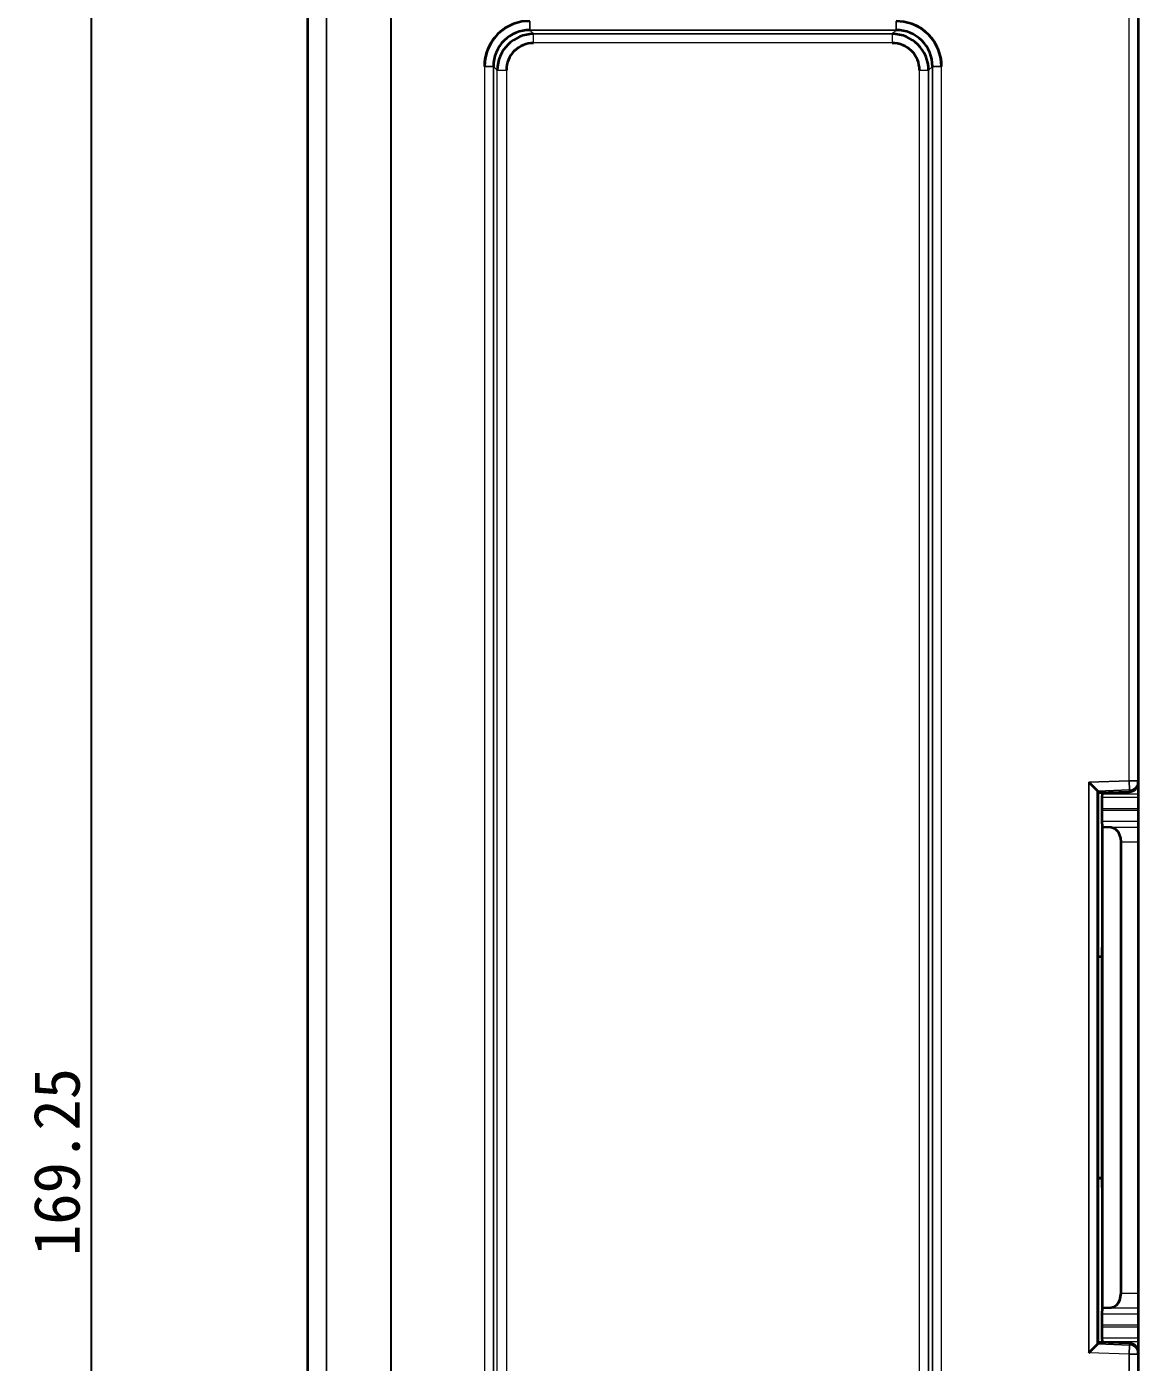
# Model space of a CAD drawing. Extents: x -45 to 645, y -160 to 467.
# Drawn here: x 495.4 to 555.7, y 137.3 to 209.7 of the extents above; entities that cross this region are included whole.
import ezdxf

# ---------------------------------------------------------------- set-up
doc = ezdxf.new("R2010")
doc.units = 0
doc.dimstyles.get("Standard").update_dxf_attribs({"dimtxt": 0.18, "dimasz": 0.18, "dimexe": 0.18, "dimexo": 0.0625, "dimgap": 0.09, "dimtad": 0, "dimtih": 1, "dimtoh": 1, "dimdec": 4, "dimzin": 0, "dimdsep": 46, "dimtxsty": 'Standard', "dimcen": 0.09, "dimadec": 0, "dimazin": 0, "dimtfac": 1, "dimtdec": 4, "dimtofl": 0, "dimtmove": 0, "dimatfit": 3, "dimfxl": 1, "dimtolj": 1, "dimtzin": 0, "dimarcsym": 0})

# ---------------------------------------------------------------- blocks, each defined once
blk = doc.blocks.new('*D4')
at = {"color": 0, "lineweight": -2, "transparency": 16777216}
for p, q in [((514.563, 232.762), (497.713, 232.762)), ((498.963, 66.013), (498.963, 230.262)), ((547.814, 63.513), (497.713, 63.513))]:
    blk.add_line(p, q, dxfattribs=at)
at = {"color": 0, "transparency": 16777216}
for points in [[(498.546, 230.262), (499.38, 230.262), (498.963, 232.762)], [(498.546, 66.013), (499.38, 66.013), (498.963, 63.513)]]:
    blk.add_solid(points, dxfattribs=at)
at = {"layer": 'Defpoints', "color": 0, "transparency": 16777216}
for p in [(498.963, 232.762), (515.188, 232.762), (548.439, 63.513)]:
    blk.add_point(p, dxfattribs=at)
at = {"color": 0, "transparency": 16777216, "insert": (497.088, 148.138), "char_height": 2.5, "attachment_point": 5, "rotation": 90}
blk.add_mtext('169.25', dxfattribs=at)
blk = doc.blocks.new('*D7')
at = {"color": 0, "lineweight": -2, "transparency": 16777216}
for p, q in [((515.188, 232.137), (515.188, 48.782)), ((548.439, 62.888), (548.439, 48.782)), ((517.688, 50.032), (545.939, 50.032))]:
    blk.add_line(p, q, dxfattribs=at)
at = {"color": 0, "transparency": 16777216}
for points in [[(517.688, 50.448), (517.688, 49.615), (515.188, 50.032)], [(545.939, 50.448), (545.939, 49.615), (548.439, 50.032)]]:
    blk.add_solid(points, dxfattribs=at)
at = {"layer": 'Defpoints', "color": 0, "transparency": 16777216}
for p in [(515.188, 232.762), (548.439, 63.513), (548.439, 50.032)]:
    blk.add_point(p, dxfattribs=at)
at = {"color": 0, "transparency": 16777216, "insert": (531.814, 51.907), "char_height": 2.5, "attachment_point": 5}
blk.add_mtext('33.25', dxfattribs=at)

msp = doc.modelspace()

# ---------------------------------------------------------------- linework, layer by layer
at = {"color": 7, "lineweight": 13}
for p, q in [((555.188, 168.806), (555.188, 236.762)), ((555.188, 168.806), (555.188, 236.762)), ((511.688, 70.531), (511.688, 236.412)), ((511.688, 236.412), (511.688, 70.531)), ((520.252, 207.526), (520.252, 98.999)), ((520.252, 207.526), (520.252, 98.999)), ((520.744, 207.526), (520.744, 98.999)), ((520.744, 98.999), (520.744, 207.526)), ((520.951, 99.205), (520.951, 207.319)), ((520.951, 99.205), (520.951, 207.319)), ((521.444, 207.319), (521.444, 99.205)), ((521.444, 207.319), (521.444, 99.205)), ((543.832, 99.205), (543.832, 207.319)), ((543.832, 99.205), (543.832, 207.319)), ((544.324, 207.319), (544.324, 99.205)), ((544.324, 99.205), (544.324, 207.319)), ((544.531, 98.999), (544.531, 207.526)), ((544.531, 207.526), (544.531, 98.999)), ((545.024, 98.999), (545.024, 207.526)), ((545.024, 98.999), (545.024, 207.526)), ((553.004, 168.73), (553.004, 137.795)), ((553.004, 137.795), (553.004, 168.73)), ((555.188, 137.718), (555.188, 61.762)), ((555.188, 61.762), (555.188, 137.718))]:
    msp.add_line(p, q, dxfattribs=at)
at = {"color": 7, "lineweight": 35}
for p, q in [((555.688, 237.062), (555.688, 205.062)), ((555.688, 237.062), (555.688, 205.062)), ((555.688, 236.762), (555.688, 168.806)), ((555.688, 236.762), (555.688, 168.806)), ((510.688, 70.531), (510.688, 236.412)), ((510.688, 70.531), (510.688, 236.412)), ((555.688, 205.062), (555.688, 168.706)), ((555.688, 205.062), (555.688, 168.706)), ((553.504, 138.278), (553.504, 168.247)), ((553.504, 168.247), (553.504, 138.278)), ((553.737, 166.314), (553.737, 140.211)), ((553.737, 166.314), (553.737, 140.211)), ((554.742, 165.489), (554.742, 141.036)), ((554.742, 165.489), (554.742, 141.036)), ((555.688, 165.489), (555.688, 141.036)), ((555.688, 165.489), (555.688, 141.036)), ((555.688, 137.819), (555.688, 81.062)), ((555.688, 137.819), (555.688, 81.062)), ((555.688, 137.718), (555.688, 61.762)), ((555.688, 137.718), (555.688, 61.762))]:
    msp.add_line(p, q, dxfattribs=at)
at = {"color": 7, "lineweight": 13, "ltscale": 0.01231}
for p, q in [((522.714, 209.988), (522.714, 209.496)), ((522.714, 209.496), (522.714, 209.988)), ((542.562, 209.988), (542.562, 209.496)), ((542.562, 209.496), (542.562, 209.988)), ((522.921, 208.797), (522.921, 209.289)), ((522.921, 208.797), (522.921, 209.289)), ((542.355, 209.289), (542.355, 208.797)), ((542.355, 209.289), (542.355, 208.797))]:
    msp.add_line(p, q, dxfattribs=at)
at = {"color": 7, "lineweight": 13, "ltscale": 0.496191}
for p, q in [((542.562, 209.496), (522.714, 209.496)), ((522.714, 209.496), (542.562, 209.496))]:
    msp.add_line(p, q, dxfattribs=at)
at = {"color": 7, "lineweight": 13, "ltscale": 0.007317}
for p, q in [((522.714, 209.496), (522.921, 209.289)), ((522.921, 209.289), (522.714, 209.496)), ((542.355, 209.289), (542.562, 209.496)), ((542.355, 209.289), (542.562, 209.496)), ((520.951, 207.319), (520.744, 207.526)), ((544.531, 207.526), (544.324, 207.319)), ((544.324, 207.319), (544.531, 207.526))]:
    msp.add_line(p, q, dxfattribs=at)
at = {"color": 7, "lineweight": 13, "ltscale": 0.485843}
for p, q in [((522.921, 209.289), (542.355, 209.289)), ((542.355, 209.289), (522.921, 209.289)), ((542.355, 208.797), (522.921, 208.797)), ((542.355, 208.797), (522.921, 208.797))]:
    msp.add_line(p, q, dxfattribs=at)
at = {"color": 7, "lineweight": 13, "ltscale": 0.012311}
for p, q in [((520.252, 207.526), (520.744, 207.526)), ((520.744, 207.526), (520.252, 207.526)), ((520.951, 207.319), (521.444, 207.319))]:
    msp.add_line(p, q, dxfattribs=at)
at = {"color": 7, "lineweight": 13, "ltscale": 0.007316}
msp.add_line((520.951, 207.319), (520.744, 207.526), dxfattribs=at)
at = {"color": 7, "lineweight": 13, "ltscale": 0.012309}
for p, q in [((520.951, 207.319), (521.444, 207.319)), ((543.832, 207.319), (544.324, 207.319)), ((543.832, 207.319), (544.324, 207.319)), ((545.024, 207.526), (544.531, 207.526)), ((544.531, 207.526), (545.024, 207.526))]:
    msp.add_line(p, q, dxfattribs=at)
at = {"color": 7, "lineweight": 13, "ltscale": 0.054634}
for p, q in [((555.188, 168.806), (553.004, 168.73)), ((553.004, 168.73), (555.188, 168.806)), ((555.188, 137.718), (553.004, 137.795)), ((555.188, 137.718), (553.004, 137.795))]:
    msp.add_line(p, q, dxfattribs=at)
at = {"color": 7, "lineweight": 35, "ltscale": 0.017365}
for p, q in [((553.004, 168.73), (553.504, 168.247)), ((553.004, 168.73), (553.504, 168.247)), ((553.004, 137.795), (553.504, 138.277))]:
    msp.add_line(p, q, dxfattribs=at)
at = {"color": 7, "lineweight": 13, "ltscale": 0.012492}
for p, q in [((555.188, 168.806), (555.206, 168.307)), ((555.206, 168.307), (555.188, 168.806)), ((555.206, 138.218), (555.188, 137.718)), ((555.188, 137.718), (555.206, 138.218))]:
    msp.add_line(p, q, dxfattribs=at)
at = {"color": 7, "lineweight": 13, "ltscale": 0.0125}
for p, q in [((555.688, 168.806), (555.188, 168.806)), ((555.188, 168.806), (555.688, 168.806)), ((555.688, 137.718), (555.188, 137.718)), ((555.188, 137.718), (555.688, 137.718))]:
    msp.add_line(p, q, dxfattribs=at)
at = {"color": 7, "lineweight": 35, "ltscale": 0.002386}
for p, q in [((555.688, 168.806), (555.688, 168.711)), ((555.688, 168.711), (555.688, 168.806))]:
    msp.add_line(p, q, dxfattribs=at)
at = {"color": 7, "lineweight": 35, "ltscale": 0.014991}
for p, q in [((555.688, 168.706), (555.688, 168.106)), ((555.688, 168.706), (555.688, 168.106)), ((553.707, 167.909), (553.705, 167.31)), ((553.707, 167.909), (553.705, 167.31)), ((555.688, 167.909), (555.688, 167.31)), ((555.688, 167.909), (555.688, 167.31)), ((553.705, 167.216), (553.707, 166.617)), ((553.705, 167.216), (553.707, 166.617)), ((555.688, 167.216), (555.688, 166.617)), ((555.688, 167.216), (555.688, 166.617)), ((553.707, 139.908), (553.705, 139.309)), ((553.707, 139.908), (553.705, 139.309)), ((555.688, 139.908), (555.688, 139.309)), ((555.688, 139.908), (555.688, 139.309)), ((553.705, 139.215), (553.707, 138.615)), ((553.705, 139.215), (553.707, 138.615)), ((555.688, 139.215), (555.688, 138.615)), ((555.688, 139.215), (555.688, 138.615)), ((555.688, 138.418), (555.688, 137.819)), ((555.688, 138.418), (555.688, 137.819))]:
    msp.add_line(p, q, dxfattribs=at)
at = {"color": 7, "lineweight": 13, "ltscale": 0.042805}
for p, q in [((553.495, 168.151), (555.206, 168.212)), ((553.495, 168.151), (555.206, 168.212)), ((555.206, 138.313), (553.495, 138.374))]:
    msp.add_line(p, q, dxfattribs=at)
at = {"color": 7, "lineweight": 35, "ltscale": 0.042809}
for p, q in [((553.495, 168.151), (555.206, 168.211)), ((555.206, 138.314), (553.495, 138.374))]:
    msp.add_line(p, q, dxfattribs=at)
at = {"color": 7, "lineweight": 35, "ltscale": 0.042808}
for p, q in [((553.495, 168.151), (555.206, 168.211)), ((555.206, 138.314), (553.495, 138.374))]:
    msp.add_line(p, q, dxfattribs=at)
at = {"color": 7, "lineweight": 13, "ltscale": 0.042572}
for p, q in [((553.504, 168.247), (555.206, 168.307)), ((555.206, 168.307), (553.504, 168.247))]:
    msp.add_line(p, q, dxfattribs=at)
at = {"color": 7, "lineweight": 35, "ltscale": 0.004935}
for p, q in [((553.727, 168.106), (553.707, 167.909)), ((553.727, 168.106), (553.707, 167.909)), ((553.707, 138.615), (553.727, 138.419)), ((553.707, 138.615), (553.727, 138.419))]:
    msp.add_line(p, q, dxfattribs=at)
at = {"color": 7, "lineweight": 35, "ltscale": 0.001312}
for p, q in [((553.727, 168.158), (553.727, 168.106)), ((553.727, 168.158), (553.727, 168.106)), ((553.727, 138.419), (553.727, 138.367)), ((553.727, 138.419), (553.727, 138.367))]:
    msp.add_line(p, q, dxfattribs=at)
at = {"color": 7, "lineweight": 13, "ltscale": 0.049046}
for p, q in [((553.727, 168.106), (555.688, 168.106)), ((553.727, 168.106), (555.688, 168.106)), ((553.727, 138.419), (555.688, 138.418)), ((553.727, 138.419), (555.688, 138.418))]:
    msp.add_line(p, q, dxfattribs=at)
at = {"color": 7, "lineweight": 13, "ltscale": 0.002386}
for p, q in [((555.206, 168.307), (555.206, 168.212)), ((555.206, 168.212), (555.206, 168.307))]:
    msp.add_line(p, q, dxfattribs=at)
at = {"color": 7, "lineweight": 35, "ltscale": 0.004926}
for p, q in [((555.688, 168.106), (555.688, 167.909)), ((555.688, 168.106), (555.688, 167.909)), ((555.688, 138.615), (555.688, 138.418)), ((555.688, 138.615), (555.688, 138.418))]:
    msp.add_line(p, q, dxfattribs=at)
at = {"color": 7, "lineweight": 35, "ltscale": 0.00234}
for p, q in [((553.705, 167.31), (553.705, 167.216)), ((553.705, 167.31), (553.705, 167.216)), ((555.688, 167.31), (555.688, 167.216)), ((555.688, 167.31), (555.688, 167.216)), ((553.705, 139.309), (553.705, 139.215)), ((553.705, 139.309), (553.705, 139.215)), ((555.688, 139.309), (555.688, 139.215)), ((555.688, 139.309), (555.688, 139.215))]:
    msp.add_line(p, q, dxfattribs=at)
at = {"color": 7, "lineweight": 13, "ltscale": 0.049588}
for p, q in [((553.705, 167.31), (555.688, 167.31)), ((553.705, 167.31), (555.688, 167.31)), ((553.705, 167.216), (555.688, 167.216)), ((553.705, 167.216), (555.688, 167.216)), ((553.705, 139.309), (555.688, 139.309)), ((553.705, 139.309), (555.688, 139.309)), ((553.705, 139.215), (555.688, 139.215)), ((553.705, 139.215), (555.688, 139.215))]:
    msp.add_line(p, q, dxfattribs=at)
at = {"color": 7, "lineweight": 13, "ltscale": 0.049538}
for p, q in [((553.707, 167.909), (555.688, 167.909)), ((553.707, 167.909), (555.688, 167.909)), ((553.707, 166.617), (555.688, 166.617)), ((553.707, 166.617), (555.688, 166.617)), ((553.707, 139.908), (555.688, 139.908)), ((553.707, 139.908), (555.688, 139.908)), ((553.707, 138.615), (555.688, 138.615)), ((553.707, 138.615), (555.688, 138.615))]:
    msp.add_line(p, q, dxfattribs=at)
at = {"color": 7, "lineweight": 35, "ltscale": 0.007599}
msp.add_line((553.707, 166.617), (553.737, 166.314), dxfattribs=at)
msp.add_line((553.707, 166.617), (553.737, 166.314), dxfattribs=at)
at = {"color": 7, "lineweight": 35, "ltscale": 0.008196}
for p, q in [((555.688, 166.617), (555.688, 166.289)), ((555.688, 166.617), (555.688, 166.289)), ((555.688, 140.236), (555.688, 139.908)), ((555.688, 140.236), (555.688, 139.908))]:
    msp.add_line(p, q, dxfattribs=at)
at = {"color": 7, "lineweight": 35, "ltscale": 0.012211}
for p, q in [((553.737, 166.314), (554.225, 166.289)), ((553.737, 166.314), (554.225, 166.289)), ((554.225, 140.236), (553.737, 140.211)), ((554.225, 140.236), (553.737, 140.211))]:
    msp.add_line(p, q, dxfattribs=at)
at = {"color": 7, "lineweight": 13, "ltscale": 0.036586}
for p, q in [((554.225, 166.289), (555.688, 166.289)), ((554.225, 166.289), (555.688, 166.289)), ((554.225, 140.236), (555.688, 140.236)), ((554.225, 140.236), (555.688, 140.236))]:
    msp.add_line(p, q, dxfattribs=at)
at = {"color": 7, "lineweight": 35, "ltscale": 0.019987}
msp.add_line((555.688, 166.289), (555.688, 165.489), dxfattribs=at)
msp.add_line((555.688, 166.289), (555.688, 165.489), dxfattribs=at)
at = {"color": 7, "lineweight": 13, "ltscale": 0.02365}
for p, q in [((554.742, 165.489), (555.688, 165.489)), ((554.742, 141.036), (555.688, 141.036))]:
    msp.add_line(p, q, dxfattribs=at)
at = {"color": 7, "lineweight": 13, "ltscale": 0.023651}
for p, q in [((554.742, 165.489), (555.688, 165.489)), ((554.742, 141.036), (555.688, 141.036))]:
    msp.add_line(p, q, dxfattribs=at)
at = {"color": 7, "lineweight": 35, "ltscale": 0.0127}
for p, q in [((553.724, 159.762), (553.724, 159.254)), ((553.724, 159.762), (553.724, 159.254)), ((553.724, 147.27), (553.724, 146.762)), ((553.724, 147.27), (553.724, 146.762))]:
    msp.add_line(p, q, dxfattribs=at)
at = {"color": 7, "lineweight": 35, "ltscale": 0.325}
msp.add_line((553.732, 146.762), (553.732, 159.762), dxfattribs=at)
msp.add_line((553.732, 146.762), (553.732, 159.762), dxfattribs=at)
at = {"color": 7, "lineweight": 35, "ltscale": 0.00593}
for p, q in [((553.732, 159.254), (553.495, 159.262)), ((553.732, 159.254), (553.495, 159.262)), ((553.495, 147.262), (553.732, 147.271)), ((553.732, 147.271), (553.495, 147.262))]:
    msp.add_line(p, q, dxfattribs=at)
at = {"color": 7, "lineweight": 35, "ltscale": 0.019988}
msp.add_line((555.688, 141.036), (555.688, 140.236), dxfattribs=at)
msp.add_line((555.688, 141.036), (555.688, 140.236), dxfattribs=at)
at = {"color": 7, "lineweight": 35, "ltscale": 0.007598}
msp.add_line((553.737, 140.211), (553.707, 139.908), dxfattribs=at)
msp.add_line((553.737, 140.211), (553.707, 139.908), dxfattribs=at)
at = {"color": 7, "lineweight": 35, "ltscale": 0.017369}
msp.add_line((553.004, 137.795), (553.504, 138.277), dxfattribs=at)
at = {"color": 7, "lineweight": 13, "ltscale": 0.042803}
msp.add_line((555.206, 138.313), (553.495, 138.374), dxfattribs=at)
at = {"color": 7, "lineweight": 13, "ltscale": 0.042568}
msp.add_line((555.206, 138.218), (553.504, 138.277), dxfattribs=at)
at = {"color": 7, "lineweight": 13, "ltscale": 0.042565}
msp.add_line((553.504, 138.277), (555.206, 138.218), dxfattribs=at)
at = {"color": 7, "lineweight": 13, "ltscale": 0.002387}
for p, q in [((555.206, 138.313), (555.206, 138.218)), ((555.206, 138.218), (555.206, 138.313))]:
    msp.add_line(p, q, dxfattribs=at)
at = {"color": 7, "lineweight": 35, "ltscale": 0.002387}
for p, q in [((555.688, 137.718), (555.688, 137.814)), ((555.688, 137.814), (555.688, 137.718))]:
    msp.add_line(p, q, dxfattribs=at)
at = {"color": 7, "lineweight": 35}
for points in [[(522.714, 209.988), (522.272, 209.954), (521.834, 209.83), (521.364, 209.592), (520.984, 209.287), (520.651, 208.88), (520.397, 208.369), (520.287, 207.95), (520.252, 207.526)], [(545.024, 207.526), (544.989, 207.968), (544.865, 208.406), (544.627, 208.876), (544.325, 209.254), (543.919, 209.587), (543.755, 209.684), (543.408, 209.842), (542.987, 209.952), (542.562, 209.988)], [(554.225, 166.289), (554.42, 166.223), (554.595, 166.04), (554.726, 165.688), (554.742, 165.489)], [(554.225, 166.289), (554.42, 166.223), (554.595, 166.04), (554.726, 165.688), (554.742, 165.489)], [(554.742, 141.036), (554.678, 140.657), (554.596, 140.487), (554.492, 140.359), (554.361, 140.269), (554.225, 140.236)], [(554.742, 141.036), (554.678, 140.657), (554.596, 140.487), (554.492, 140.359), (554.361, 140.269), (554.225, 140.236)]]:
    msp.add_lwpolyline(points, dxfattribs=at)
for centre, radius, start, end in [((523.126, 207.195), 2.995, 136.09603, 145.28633), ((522.7, 207.541), 1.956, 89.58439, 180.4156), ((522.7, 207.541), 1.956, 89.58439, 180.4156), ((522.93, 207.311), 1.978, 90.25575, 179.74419), ((522.93, 207.311), 1.978, 90.25368, 179.74626), ((522.629, 207.626), 2.338, 127.95334, 135.26168), ((522.719, 207.494), 2.497, 123.53484, 127.71652), ((522.466, 207.917), 2.005, 118.43459, 124.16781), ((542.346, 207.311), 1.978, 0.25574, 89.74419), ((542.346, 207.311), 1.978, 0.25368, 89.74625), ((542.576, 207.541), 1.956, 359.58439, 90.41561), ((542.576, 207.541), 1.956, 359.5844, 90.41561), ((542.515, 207.416), 2.585, 56.65681, 67.41809), ((542.23, 207.114), 2.995, 46.09626, 55.28611), ((542.672, 207.62), 2.325, 37.75196, 45.29139), ((522.824, 207.479), 2.585, 146.65681, 157.41809), ((522.911, 207.329), 1.467, 89.62354, 180.37553), ((522.916, 207.317), 1.479, 89.79969, 134.79597), ((542.364, 207.329), 1.467, 359.62354, 90.37553), ((542.36, 207.317), 1.479, 45.2052, 90.20303), ((542.511, 207.509), 2.519, 33.53295, 37.50307), ((542.952, 207.775), 2.005, 28.43459, 34.1678), ((542.583, 207.549), 2.437, 22.26624, 28.96982), ((522.728, 207.533), 2.476, 157.70196, 180.15223), ((522.923, 207.325), 1.479, 135.20827, 180.20256), ((542.352, 207.325), 1.479, 359.79969, 44.79597), ((542.742, 207.57), 2.282, 358.9135, 23.29562), ((555.188, 168.711), 0.5, 272.02552, 0), ((555.188, 168.711), 0.5, 272.02556, 360), ((555.188, 137.814), 0.5, 360, 87.97448), ((555.188, 137.814), 0.5, 0, 87.97444)]:
    msp.add_arc(centre, radius, start, end, dxfattribs=at)
at = {"color": 7, "lineweight": 13}
for centre, radius, start, end in [((555.189, 168.807), 0.5, 271.98629, 359.98103), ((555.189, 168.807), 0.5, 271.98629, 359.98103), ((555.189, 168.711), 0.5, 271.99413, 359.98391), ((555.189, 168.711), 0.499, 271.99467, 359.98347), ((555.189, 137.814), 0.499, 0.00011, 87.99029), ((555.189, 137.814), 0.5, 14.11107, 88.00565), ((555.189, 137.718), 0.5, 0.01894, 88.01373)]:
    msp.add_arc(centre, radius, start, end, dxfattribs=at)
for centre, end_param in [((555.188, 137.718), 4.677361), ((555.188, 137.814), 3.387452)]:
    msp.add_ellipse(centre, major_axis=(-0.5, 0), ratio=0.999395, start_param=3.141593, end_param=end_param, dxfattribs=at)

# ---------------------------------------------------------------- dimensions: what is measured, and where the dimension line sits
dim = msp.add_linear_dim(base=(498.963, 232.762), p1=(548.439, 63.513), p2=(515.188, 232.762), angle=90, dimstyle='Standard', override={"dimtxt": 2.5, "dimasz": 2.5, "dimexe": 1.25, "dimexo": 0.625, "dimgap": 0.625, "dimtad": 1, "dimtih": 0, "dimtoh": 0, "dimdec": 2, "dimzin": 8, "dimcen": 2.5, "dimtdec": 2, "dimtofl": 1, "dimatfit": 0, "dimtolj": 0, "dimtzin": 8})
dim.commit()
dim.dimension.update_dxf_attribs({"geometry": '*D4', "text_midpoint": (497.088, 148.138)})
dim = msp.add_linear_dim(base=(548.439, 50.032), p1=(515.188, 232.762), p2=(548.439, 63.513), dimstyle='Standard', override={"dimtxt": 2.5, "dimasz": 2.5, "dimexe": 1.25, "dimexo": 0.625, "dimgap": 0.625, "dimtad": 1, "dimtih": 0, "dimtoh": 0, "dimdec": 2, "dimzin": 8, "dimcen": 2.5, "dimtdec": 2, "dimtofl": 1, "dimatfit": 0, "dimtolj": 0, "dimtzin": 8})
dim.commit()
dim.dimension.update_dxf_attribs({"geometry": '*D7', "text_midpoint": (531.814, 51.907)})

doc.saveas('drawing.dxf')
